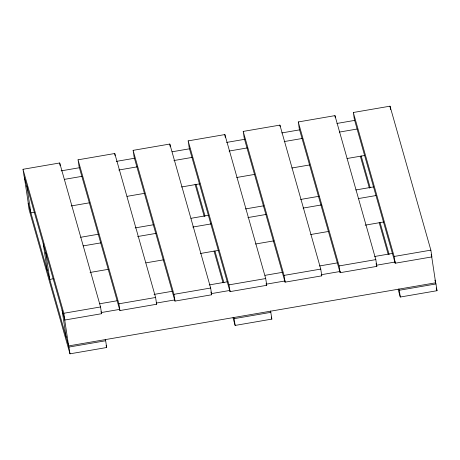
<?xml version="1.0" encoding="UTF-8"?>
<svg xmlns="http://www.w3.org/2000/svg" width="460" height="460" viewBox="0 0 460 460"><rect width="100%" height="100%" fill="white"/><g stroke="black" fill="none" stroke-linecap="round" stroke-linejoin="round"><path stroke-width="0.69" d="M23 169.286L59.702 162.972L100.55 306.952L101.574 313.709L64.871 320.022L24.023 176.048L23 169.286L63.848 313.26L64.871 320.022M78.05 159.821L114.753 153.508L155.606 297.482L156.624 304.244L119.922 310.558L79.074 166.577L78.05 159.821L118.904 303.796L119.922 310.558M133.107 150.351L169.803 144.043L210.657 288.017L211.68 294.779L174.978 301.087L134.124 157.113L133.107 150.351L173.955 294.325L174.978 301.087M188.157 140.886L224.859 134.573L265.707 278.547L266.731 285.309L230.029 291.623L189.181 147.648L188.157 140.886L229.005 284.861L230.029 291.623M243.208 131.416L279.91 125.108L320.758 269.083L321.781 275.845L285.079 282.152L244.231 138.178L243.208 131.416L284.061 275.396L285.079 282.152M298.264 121.952L334.96 115.638L375.814 259.618L376.838 266.374L340.135 272.688L299.282 128.714L298.264 121.952L339.112 265.926L340.135 272.688M353.315 112.487L390.017 106.174L430.865 250.148L431.888 256.91L395.186 263.223L354.338 119.243L353.315 112.487L394.162 256.461L395.186 263.223M61.122 170.873L79.505 167.716M116.282 161.391L134.665 158.228M172.143 151.783L189.825 148.741M226.596 142.422L244.984 139.259M281.756 132.934L299.431 129.892M336.916 123.452L354.591 120.411M64.279 179.394L81.96 176.352M118.732 170.027L137.114 166.865M173.892 160.546L192.274 157.383M229.045 151.058L247.434 147.896M284.205 141.576L302.594 138.414M339.365 132.089L357.041 129.047M34.425 212.273L30.889 212.882L26.801 185.84M71.196 205.948L89.585 202.785M127.063 196.345L144.745 193.303M181.516 186.978L199.899 183.816M236.676 177.491L254.351 174.455M291.83 168.009L309.511 164.967M346.99 158.522L364.671 155.486M80.701 237.268L98.382 234.232M135.154 227.907L153.536 224.744M191.021 218.299L208.696 215.263M245.467 208.938L263.856 205.775M300.627 199.45L319.016 196.288M355.787 189.968L373.462 186.927M83.151 245.91L100.832 242.868M137.603 236.543L155.992 233.381M192.763 227.062L211.146 223.899M247.923 217.574L266.305 214.412M303.077 208.092L321.465 204.93M358.236 198.605L375.918 195.563M53.297 278.789L49.761 279.398L45.672 252.356M90.068 272.464L108.456 269.301M145.935 262.861L163.616 259.82M200.387 253.494L218.776 250.332M255.547 244.013L273.93 240.85M310.707 234.525L328.382 231.483M365.154 225.164L383.542 222.002M99.573 303.784L117.254 300.748M154.025 294.423L172.414 291.26M209.185 284.935L227.568 281.779M265.046 275.333L282.727 272.291M319.499 265.966L337.18 262.93M374.659 256.484L392.34 253.443M63.848 313.26L100.55 306.952M118.904 303.796L155.606 297.482M173.955 294.325L210.657 288.017M229.005 284.861L265.707 278.547M284.061 275.396L320.758 269.083M339.112 265.926L375.814 259.618M394.162 256.461L430.865 250.148M101.315 312.547L119.703 309.384M156.475 303.059L174.863 299.903M211.634 293.578L230.023 290.415M266.087 284.211L285.177 280.928M321.247 274.729L340.337 271.446M376.401 265.242L395.497 261.958M68.96 347.064L105.662 340.756L106.685 347.513L69.983 353.826L29.135 209.852L28.112 203.09L68.96 347.064L69.983 353.826M233.726 317.285L234.117 318.665L270.819 312.351L271.843 319.113L235.14 325.427L232.99 317.848M398.883 288.886L399.274 290.266L435.976 283.952L437 290.714L400.298 297.028L398.147 289.449M431.181 254.432L431.56 255.76M434.895 280.146L435.976 283.952M436.218 287.96L437 290.714M361.163 155.934L370.15 187.623M380.121 222.755L389.114 254.443M360.427 156.492L369.414 188.18M379.19 222.628L388.183 254.317M376.056 263.62L376.838 266.374M321.391 274.465L321.781 275.845M266.144 283.245L266.731 285.309M270.428 310.977L270.819 312.351M271.256 317.049L271.843 319.113M196.006 184.333L204.999 216.022M214.964 251.154L223.957 282.842M195.074 184.207L204.257 216.585M214.032 251.028L223.025 282.716M210.898 292.019L211.68 294.779M156.233 302.864L156.624 304.244M100.987 311.644L101.574 313.709M105.271 339.376L105.662 340.756M106.099 345.448L106.685 347.513M431.664 256.45L435.649 282.802L68.638 345.914L64.544 318.872M390.017 106.174L390.528 109.555M399.274 290.266L400.298 297.028M334.96 115.638L335.271 117.668M279.91 125.108L280.117 126.46M224.859 134.573L225.268 137.281M234.117 318.665L235.14 325.427M169.803 144.043L170.217 146.746M114.753 153.508L115.063 155.537M59.702 162.972L60.111 165.68M62.094 310.23L66.182 337.278M43.223 243.714L47.311 270.756M24.351 177.198L28.439 204.24"/></g></svg>
